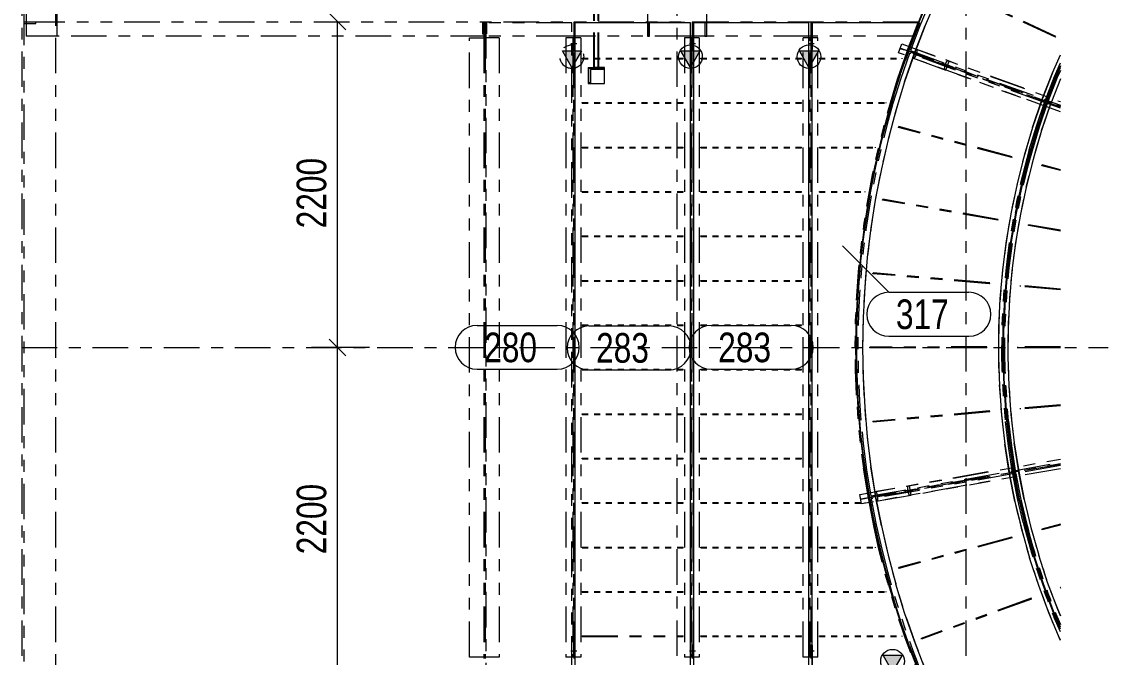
# Model space of a CAD drawing. Header units: millimetres. Extents: x 6786 to 7380, y -302 to 118.
# Drawn here: x 7143.4 to 7235, y -102.2 to -48.6 of the extents above; entities that cross this region are included whole.
import ezdxf

# ---------------------------------------------------------------- set-up
doc = ezdxf.new("R2010")
doc.units = ezdxf.units.MM
for name, pattern in [('XKITLINE00', [0]), ('XKITLINE02', [4, 2, -2]), ('XKITLINE03', [6, 3, -1, 1, -1]), ('XKITLINE04', [3, 0.5, -0.5, 0.5, -0.5, 0.5, -0.5]), ('XKITLINE05', [8, 3, -1, 1, -1, 1, -1])]:
    doc.linetypes.add(name, pattern=pattern)
for name, color, linetype, lineweight in [('Bolt', 7, 'Continuous', 0), ('Part', 2, 'Continuous', 0), ('PartMark', 3, 'Continuous', 0), ('S-GRID', 1, 'Continuous', 0), ('Z-DIMENSIONS', 1, 'Continuous', 0)]:
    doc.layers.add(name, color=color, linetype=linetype, lineweight=lineweight)
doc.styles.add('Arial', font='arial.ttf')

msp = doc.modelspace()

# ---------------------------------------------------------------- hatches: boundary and pattern name
at = {"layer": 'Part'}
for color, points in [(6, [(7188.959, -51.005), (7190.559, -51.005), (7189.759, -52.405)]), (7, [(7198.959, -51.005), (7200.559, -51.005), (7199.759, -52.405)]), (7, [(7208.959, -51.005), (7210.559, -51.005), (7209.759, -52.405)]), (7, [(7216.009, -102.005), (7217.609, -102.005), (7216.809, -103.405)])]:
    msp.add_hatch(color=color, dxfattribs=at).paths.add_polyline_path(points, flags=17)

# ---------------------------------------------------------------- linework, layer by layer
at = {"layer": 'Bolt', "color": 6, "linetype": 'XKITLINE02', "lineweight": 0}
for p, q in [((7189.684, -50.405), (7190.184, -50.405)), ((7189.684, -50.405), (7190.184, -50.405)), ((7199.684, -50.405), (7200.184, -50.405)), ((7199.684, -50.405), (7200.184, -50.405)), ((7209.684, -50.405), (7210.184, -50.405)), ((7209.684, -50.405), (7210.184, -50.405)), ((7190.184, -101.655), (7189.684, -101.655)), ((7190.184, -101.655), (7189.684, -101.655)), ((7200.184, -101.655), (7199.684, -101.655)), ((7200.184, -101.655), (7199.684, -101.655)), ((7210.184, -101.655), (7209.684, -101.655)), ((7210.184, -101.655), (7209.684, -101.655))]:
    msp.add_line(p, q, dxfattribs=at)
at = {"layer": 'Part', "color": 6, "linetype": 'XKITLINE05', "lineweight": 0}
for p, q in [((7143.54, 24.47), (7143.54, -176.53)), ((7146.196, 14.095), (7146.196, -166.155)), ((7191.621, -52.467), (7191.621, -44.967)), ((7191.621, -52.467), (7191.621, -44.967)), ((7191.671, -52.467), (7191.671, -44.967)), ((7191.671, -52.467), (7191.671, -44.967)), ((7191.971, -52.467), (7191.971, -44.967)), ((7191.971, -52.467), (7191.971, -44.967)), ((7192.021, -52.467), (7192.021, -44.967)), ((7192.021, -52.467), (7192.021, -44.967)), ((7230.561, -49.866), (7221.6, -45.703)), ((7230.592, -49.798), (7221.632, -45.635)), ((7219.014, -48.659), (7220.011, -46.312)), ((7220.549, -46.552), (7219.561, -48.88)), ((7143.727, -47.28), (7143.727, -49.78)), ((7146.321, -47.28), (7146.321, -49.78)), ((7196.134, -47.28), (7196.134, -49.78)), ((7201.134, -49.78), (7201.134, -47.28)), ((7219.445, -47.451), (7218.959, -48.655)), ((7219.981, -46.849), (7219.12, -48.906)), ((7143.54, -48.58), (7143.54, -48.705)), ((7144.54, -48.58), (7143.54, -48.58)), ((7143.54, -48.705), (7144.54, -48.705)), ((7146.196, -48.58), (7143.727, -48.58)), ((7144.54, -48.705), (7144.54, -48.58)), ((7146.321, -48.58), (7146.196, -48.58)), ((7218.99, -48.58), (7146.321, -48.58)), ((7182.334, -48.58), (7182.209, -48.58)), ((7182.209, -48.58), (7182.209, -49.58)), ((7182.334, -49.58), (7182.334, -48.58)), ((7182.334, -48.767), (7182.334, -49.78)), ((7182.434, -48.767), (7182.334, -48.767)), ((7182.434, -48.58), (7182.559, -48.58)), ((7182.434, -49.58), (7182.434, -48.58)), ((7182.434, -48.767), (7182.434, -49.78)), ((7182.509, -48.655), (7182.509, -103.405)), ((7189.759, -48.655), (7182.509, -48.655)), ((7182.559, -48.58), (7182.559, -49.58)), ((7189.759, -103.405), (7189.759, -48.655)), ((7189.918, -48.58), (7189.918, -49.78)), ((7190.018, -48.58), (7189.918, -48.58)), ((7189.918, -48.767), (7190.018, -48.767)), ((7189.918, -48.767), (7190.018, -48.767)), ((7190.018, -48.58), (7190.018, -50.905)), ((7196.165, -48.58), (7196.165, -49.78)), ((7196.265, -48.58), (7196.165, -48.58)), ((7196.265, -48.83), (7196.165, -48.83)), ((7196.265, -49.78), (7196.265, -48.58)), ((7196.296, -49.78), (7196.296, -48.58)), ((7196.296, -48.58), (7200.971, -48.58)), ((7199.918, -48.58), (7199.918, -49.78)), ((7200.018, -48.58), (7199.918, -48.58)), ((7199.918, -48.767), (7200.018, -48.767)), ((7199.918, -48.767), (7200.018, -48.767)), ((7200.018, -48.58), (7200.018, -50.905)), ((7200.971, -48.58), (7200.971, -49.78)), ((7209.918, -48.58), (7209.918, -49.78)), ((7210.018, -48.58), (7209.918, -48.58)), ((7209.918, -48.767), (7210.018, -48.767)), ((7209.918, -48.767), (7210.018, -48.767)), ((7210.018, -48.58), (7210.018, -50.905)), ((7218.044, -51.02), (7218.958, -48.637)), ((7218.951, -48.655), (7218.044, -51.02)), ((7218.1, -51.04), (7219.014, -48.659)), ((7219.12, -48.906), (7218.322, -50.988)), ((7218.795, -49.063), (7218.52, -49.78)), ((7219.561, -48.88), (7218.654, -51.242)), ((7219.561, -48.88), (7218.654, -51.242)), ((7218.699, -51.125), (7219.561, -48.88)), ((7218.959, -48.655), (7218.795, -49.063)), ((7218.958, -48.637), (7218.951, -48.655)), ((7146.196, -49.78), (7143.727, -49.78)), ((7182.509, -49.78), (7146.196, -49.78)), ((7181.134, -102.155), (7181.134, -49.905)), ((7181.134, -49.905), (7182.509, -49.905)), ((7182.209, -49.58), (7182.334, -49.58)), ((7182.334, -49.78), (7182.334, -49.905)), ((7182.334, -49.905), (7182.334, -102.155)), ((7182.559, -49.58), (7182.434, -49.58)), ((7182.434, -49.78), (7182.434, -49.905)), ((7182.434, -49.905), (7182.434, -102.155)), ((7189.759, -49.78), (7182.509, -49.78)), ((7183.634, -49.905), (7182.509, -49.905)), ((7183.634, -49.905), (7183.634, -102.155)), ((7189.759, -49.905), (7189.259, -49.905)), ((7189.259, -49.905), (7189.259, -102.155)), ((7190.009, -49.78), (7189.759, -49.78)), ((7190.009, -49.905), (7189.759, -49.905)), ((7189.849, -49.905), (7189.849, -102.155)), ((7189.918, -49.78), (7189.918, -49.842)), ((7190.018, -49.78), (7189.918, -49.78)), ((7190.018, -49.78), (7189.918, -49.78)), ((7189.918, -49.78), (7189.918, -49.783)), ((7189.918, -49.783), (7189.918, -49.792)), ((7189.918, -49.792), (7189.918, -49.823)), ((7189.918, -49.842), (7189.918, -49.905)), ((7190.009, -49.842), (7189.918, -49.842)), ((7189.918, -49.905), (7189.918, -50.905)), ((7190.509, -49.905), (7189.918, -49.905)), ((7189.918, -102.155), (7189.918, -49.905)), ((7199.759, -49.78), (7190.009, -49.78)), ((7190.018, -49.842), (7190.009, -49.842)), ((7190.509, -49.905), (7190.509, -102.155)), ((7196.134, -49.78), (7196.296, -49.78)), ((7196.165, -49.78), (7196.265, -49.78)), ((7199.759, -49.905), (7199.259, -49.905)), ((7199.259, -49.905), (7199.259, -102.155)), ((7200.009, -49.78), (7199.759, -49.78)), ((7200.009, -49.905), (7199.759, -49.905)), ((7199.849, -49.905), (7199.849, -102.155)), ((7199.918, -49.78), (7199.918, -49.842)), ((7200.018, -49.78), (7199.918, -49.78)), ((7200.018, -49.78), (7199.918, -49.78)), ((7199.918, -49.78), (7199.918, -49.783)), ((7199.918, -49.783), (7199.918, -49.792)), ((7199.918, -49.792), (7199.918, -49.823)), ((7199.918, -49.842), (7199.918, -49.905)), ((7200.009, -49.842), (7199.918, -49.842)), ((7199.918, -49.905), (7199.918, -50.905)), ((7200.509, -49.905), (7199.918, -49.905)), ((7199.918, -102.155), (7199.918, -49.905)), ((7209.759, -49.78), (7200.009, -49.78)), ((7200.018, -49.842), (7200.009, -49.842)), ((7200.509, -49.905), (7200.509, -102.155)), ((7200.971, -49.78), (7201.134, -49.78)), ((7209.259, -102.155), (7209.259, -49.905)), ((7209.759, -49.905), (7209.259, -49.905)), ((7210.009, -49.78), (7209.759, -49.78)), ((7210.009, -49.905), (7209.759, -49.905)), ((7209.849, -102.155), (7209.849, -49.905)), ((7209.918, -49.78), (7209.918, -49.842)), ((7210.018, -49.78), (7209.918, -49.78)), ((7210.018, -49.78), (7209.918, -49.78)), ((7209.918, -49.78), (7209.918, -49.783)), ((7209.918, -49.783), (7209.918, -49.792)), ((7209.918, -49.792), (7209.918, -49.823)), ((7209.918, -49.842), (7209.918, -49.905)), ((7210.009, -49.842), (7209.918, -49.842)), ((7209.918, -49.905), (7209.918, -50.905)), ((7209.918, -49.905), (7209.918, -102.155)), ((7218.52, -49.78), (7210.009, -49.78)), ((7210.018, -49.842), (7210.009, -49.842)), ((7210.509, -49.905), (7210.009, -49.905)), ((7210.509, -102.155), (7210.509, -49.905)), ((7217.861, -51.751), (7218.374, -50.342)), ((7217.931, -51.777), (7218.444, -50.367)), ((7218.374, -50.342), (7218.444, -50.367)), ((7230.561, -49.866), (7230.592, -49.798)), ((7189.759, -52.405), (7188.959, -51.005)), ((7188.959, -51.005), (7190.559, -51.005)), ((7190.559, -51.005), (7189.759, -52.405)), ((7190.018, -50.905), (7189.918, -50.905)), ((7189.918, -50.905), (7190.018, -50.905)), ((7200.018, -50.905), (7199.918, -50.905)), ((7199.918, -50.905), (7200.018, -50.905)), ((7210.018, -50.905), (7209.918, -50.905)), ((7209.918, -50.905), (7210.018, -50.905)), ((7218.044, -51.02), (7217.213, -53.433)), ((7218.1, -51.04), (7217.27, -53.452)), ((7217.32, -51.182), (7217.593, -50.43)), ((7230.965, -56.148), (7217.32, -51.182)), ((7230.965, -55.754), (7217.446, -50.834)), ((7217.467, -50.778), (7230.965, -55.691)), ((7218.236, -51.223), (7217.509, -53.331)), ((7217.593, -50.43), (7230.965, -55.297)), ((7218.654, -51.242), (7217.831, -53.634)), ((7218.654, -51.242), (7217.831, -53.634)), ((7218.044, -51.02), (7218.039, -51.031)), ((7218.153, -51.073), (7218.039, -51.031)), ((7218.157, -51.061), (7218.044, -51.02)), ((7218.1, -51.04), (7218.096, -51.052)), ((7218.65, -51.254), (7218.153, -51.073)), ((7218.654, -51.242), (7218.157, -51.061)), ((7229.631, -55.37), (7218.236, -51.223)), ((7218.322, -50.988), (7229.715, -55.135)), ((7218.768, -50.857), (7218.494, -51.609)), ((7218.614, -51.36), (7218.654, -51.242)), ((7218.654, -51.242), (7218.65, -51.254)), ((7218.654, -51.242), (7218.699, -51.125)), ((7227.88, -54.174), (7218.768, -50.857)), ((7218.845, -51.279), (7218.902, -50.906)), ((7227.55, -54.448), (7218.845, -51.279)), ((7217.831, -53.634), (7218.614, -51.36)), ((7217.861, -51.751), (7217.931, -51.777)), ((7218.494, -51.609), (7227.606, -54.926)), ((7218.628, -51.658), (7218.824, -51.336)), ((7218.824, -51.336), (7227.529, -54.504)), ((7221.179, -52.587), (7221.236, -52.214)), ((7221.257, -52.157), (7221.453, -51.835)), ((7221.313, -52.635), (7221.587, -51.884)), ((7230.301, -52.866), (7230.965, -51.336)), ((7230.301, -52.866), (7230.965, -51.336)), ((7230.473, -53.172), (7230.965, -52.018)), ((7191.134, -52.405), (7191.134, -53.78)), ((7191.134, -52.405), (7191.621, -52.405)), ((7191.196, -53.717), (7191.196, -52.467)), ((7191.196, -52.467), (7192.446, -52.467)), ((7192.446, -52.592), (7191.321, -52.592)), ((7191.321, -52.592), (7191.321, -53.717)), ((7192.021, -52.405), (7191.621, -52.405)), ((7191.621, -52.467), (7192.021, -52.467)), ((7191.621, -52.467), (7192.021, -52.467)), ((7192.509, -52.405), (7192.021, -52.405)), ((7192.446, -52.467), (7192.446, -52.592)), ((7192.509, -53.78), (7192.509, -52.405)), ((7229.414, -55.158), (7230.301, -52.866)), ((7229.414, -55.158), (7230.301, -52.866)), ((7230.301, -52.866), (7229.459, -55.041)), ((7230.643, -53.006), (7229.762, -55.285)), ((7229.818, -55.305), (7230.699, -53.029)), ((7230.965, -52.265), (7230.643, -53.006)), ((7230.699, -53.029), (7230.965, -52.416)), ((7230.965, -52.656), (7230.705, -53.266)), ((7191.134, -53.78), (7192.509, -53.78)), ((7191.321, -53.717), (7191.196, -53.717)), ((7217.27, -53.452), (7216.524, -55.89)), ((7217.509, -53.331), (7216.847, -55.46)), ((7217.831, -53.634), (7217.091, -56.053)), ((7229.715, -55.135), (7230.473, -53.172)), ((7230.705, -53.266), (7229.95, -55.22)), ((7230.965, -53.366), (7230.211, -55.315)), ((7229.422, -55.959), (7229.935, -54.55)), ((7229.492, -55.985), (7230.005, -54.575)), ((7229.574, -56.015), (7230.087, -54.605)), ((7229.645, -56.041), (7230.158, -54.631)), ((7229.935, -54.55), (7230.005, -54.575)), ((7230.087, -54.605), (7230.158, -54.631)), ((7216.524, -55.89), (7215.864, -58.354)), ((7229.414, -55.158), (7228.62, -57.484)), ((7228.62, -57.484), (7229.414, -55.158)), ((7229.374, -55.276), (7228.62, -57.484)), ((7228.95, -57.36), (7229.631, -55.37)), ((7229.762, -55.285), (7228.973, -57.597)), ((7229.818, -55.305), (7229.03, -57.615)), ((7229.865, -55.455), (7229.187, -57.437)), ((7229.414, -55.158), (7229.374, -55.276)), ((7230.166, -55.432), (7229.382, -57.727)), ((7230.166, -55.432), (7229.382, -57.727)), ((7229.382, -57.727), (7230.125, -55.55)), ((7229.414, -55.158), (7229.41, -55.17)), ((7230.162, -55.443), (7229.41, -55.17)), ((7229.459, -55.041), (7229.414, -55.158)), ((7229.418, -55.146), (7229.414, -55.158)), ((7230.17, -55.42), (7229.418, -55.146)), ((7229.762, -55.285), (7229.757, -55.296)), ((7229.766, -55.273), (7229.762, -55.285)), ((7229.818, -55.305), (7229.814, -55.317)), ((7229.822, -55.293), (7229.818, -55.305)), ((7230.965, -55.856), (7229.865, -55.455)), ((7229.95, -55.22), (7230.965, -55.59)), ((7230.125, -55.55), (7230.166, -55.432)), ((7230.166, -55.432), (7230.162, -55.443)), ((7230.211, -55.315), (7230.166, -55.432)), ((7230.17, -55.42), (7230.166, -55.432)), ((7217.091, -56.053), (7216.437, -58.497)), ((7229.422, -55.959), (7229.492, -55.985)), ((7229.574, -56.015), (7229.645, -56.041)), ((7217.324, -57.478), (7217.343, -57.405)), ((7226.871, -60.022), (7217.324, -57.478)), ((7226.89, -59.949), (7217.343, -57.405)), ((7228.62, -57.484), (7227.921, -59.84)), ((7228.973, -57.597), (7228.277, -59.938)), ((7229.03, -57.615), (7228.335, -59.954)), ((7228.338, -59.373), (7228.95, -57.36)), ((7229.187, -57.437), (7228.577, -59.442)), ((7229.382, -57.727), (7228.692, -60.052)), ((7215.864, -58.354), (7215.29, -60.839)), ((7216.437, -58.497), (7215.867, -60.961)), ((7226.871, -60.022), (7226.89, -59.949)), ((7227.921, -59.84), (7227.316, -62.222)), ((7227.677, -62.306), (7228.277, -59.938)), ((7228.335, -59.954), (7227.735, -62.32)), ((7228.692, -60.052), (7228.096, -62.403)), ((7215.29, -60.839), (7214.804, -63.342)), ((7215.867, -60.961), (7215.385, -63.445)), ((7229.397, -60.699), (7229.417, -60.626)), ((7230.965, -61.119), (7229.397, -60.699)), ((7230.965, -61.041), (7229.417, -60.626)), ((7227.316, -62.222), (7226.809, -64.627)), ((7227.172, -64.696), (7227.677, -62.306)), ((7227.735, -62.32), (7227.231, -64.707)), ((7228.096, -62.403), (7227.594, -64.777)), ((7214.804, -63.342), (7214.405, -65.861)), ((7215.385, -63.445), (7214.989, -65.943)), ((7215.971, -63.6), (7215.984, -63.526)), ((7225.704, -65.302), (7215.971, -63.6)), ((7225.717, -65.229), (7215.984, -63.526)), ((7226.809, -64.627), (7226.398, -67.05)), ((7227.172, -64.696), (7226.764, -67.105)), ((7227.231, -64.707), (7226.823, -67.114)), ((7227.594, -64.777), (7227.189, -67.168)), ((7214.405, -65.861), (7214.094, -68.392)), ((7214.989, -65.943), (7214.681, -68.454)), ((7225.704, -65.302), (7225.717, -65.229)), ((7228.279, -65.756), (7228.292, -65.683)), ((7230.965, -66.23), (7228.279, -65.756)), ((7230.965, -66.154), (7228.292, -65.683)), ((7226.398, -67.05), (7226.085, -69.488)), ((7226.764, -67.105), (7226.453, -69.528)), ((7226.823, -67.114), (7226.513, -69.534)), ((7227.189, -67.168), (7226.881, -69.574)), ((7214.094, -68.392), (7213.872, -70.933)), ((7214.681, -68.454), (7214.46, -70.974)), ((7226.085, -69.488), (7225.871, -71.936)), ((7226.453, -69.528), (7226.24, -71.961)), ((7226.513, -69.534), (7226.3, -71.965)), ((7226.881, -69.574), (7226.669, -71.99)), ((7215.157, -69.817), (7215.164, -69.742)), ((7225.001, -70.665), (7215.157, -69.817)), ((7225.007, -70.59), (7215.164, -69.742)), ((7213.872, -70.933), (7213.738, -73.48)), ((7214.46, -70.974), (7214.328, -73.5)), ((7225.001, -70.665), (7225.007, -70.59)), ((7227.607, -70.892), (7227.613, -70.818)), ((7230.965, -71.186), (7227.607, -70.892)), ((7230.965, -71.111), (7227.613, -70.818)), ((7225.871, -71.936), (7225.756, -74.391)), ((7226.24, -71.961), (7226.126, -74.401)), ((7226.3, -71.965), (7226.186, -74.403)), ((7226.669, -71.99), (7226.555, -74.413)), ((7213.738, -73.48), (7213.694, -76.03)), ((7214.328, -73.5), (7214.284, -76.03)), ((7225.756, -74.391), (7225.739, -76.849)), ((7226.126, -74.401), (7226.109, -76.844)), ((7226.169, -76.843), (7226.186, -74.403)), ((7226.555, -74.413), (7226.539, -76.838)), ((7213.694, -76.03), (7213.738, -78.58)), ((7214.284, -76.03), (7214.328, -78.559)), ((7224.768, -75.992), (7214.888, -76.006)), ((7214.888, -76.081), (7214.888, -76.006)), ((7224.768, -76.067), (7214.888, -76.081)), ((7224.768, -76.067), (7224.768, -75.992)), ((7230.965, -75.992), (7227.384, -75.992)), ((7227.384, -76.067), (7227.384, -75.992)), ((7230.965, -76.067), (7227.384, -76.067)), ((7225.739, -76.849), (7225.822, -79.305)), ((7226.109, -76.844), (7226.191, -79.286)), ((7226.251, -79.282), (7226.169, -76.843)), ((7226.539, -76.838), (7226.621, -79.263)), ((7213.738, -78.58), (7213.872, -81.127)), ((7214.328, -78.559), (7214.46, -81.085)), ((7225.822, -79.305), (7226.003, -81.756)), ((7226.191, -79.286), (7226.371, -81.722)), ((7226.251, -79.282), (7226.431, -81.716)), ((7226.621, -79.263), (7226.8, -81.681)), ((7213.872, -81.127), (7214.094, -83.667)), ((7214.46, -81.085), (7214.681, -83.606)), ((7225.001, -81.395), (7215.16, -82.27)), ((7225.008, -81.47), (7215.166, -82.345)), ((7225.008, -81.47), (7225.001, -81.395)), ((7230.965, -80.874), (7227.607, -81.167)), ((7227.613, -81.242), (7227.607, -81.167)), ((7230.965, -80.949), (7227.613, -81.242)), ((7215.166, -82.345), (7215.16, -82.27)), ((7226.003, -81.756), (7226.283, -84.198)), ((7226.585, -84.377), (7226.332, -82.289)), ((7226.371, -81.722), (7226.65, -84.149)), ((7226.431, -81.716), (7226.709, -84.141)), ((7226.581, -82.263), (7226.833, -84.342)), ((7226.8, -81.681), (7227.076, -84.091)), ((7214.094, -83.667), (7214.405, -86.199)), ((7214.337, -84.147), (7214.62, -86.359)), ((7214.681, -83.606), (7214.989, -86.116)), ((7226.283, -84.198), (7226.661, -86.627)), ((7226.661, -86.627), (7226.283, -84.198)), ((7226.283, -84.198), (7226.642, -86.503)), ((7226.65, -84.149), (7227.025, -86.562)), ((7226.709, -84.141), (7227.084, -86.552)), ((7227.076, -84.091), (7227.449, -86.488)), ((7227.076, -84.091), (7227.449, -86.488)), ((7227.43, -86.364), (7227.076, -84.091)), ((7226.91, -86.456), (7226.585, -84.377)), ((7226.833, -84.342), (7227.156, -86.412)), ((7214.06, -88.442), (7230.965, -85.462)), ((7214.124, -88.807), (7230.965, -85.837)), ((7230.965, -85.898), (7214.134, -88.866)), ((7214.989, -86.116), (7215.385, -88.615)), ((7215.365, -88.492), (7214.989, -86.116)), ((7214.989, -86.116), (7215.385, -88.615)), ((7226.808, -85.839), (7226.882, -85.826)), ((7227.068, -87.316), (7226.808, -85.839)), ((7227.142, -87.303), (7226.882, -85.826)), ((7226.968, -85.811), (7227.042, -85.798)), ((7227.228, -87.289), (7226.968, -85.811)), ((7227.302, -87.276), (7227.042, -85.798)), ((7227.156, -86.412), (7230.965, -85.741)), ((7230.965, -85.995), (7227.2, -86.659)), ((7230.965, -86.274), (7214.199, -89.23)), ((7214.345, -86.207), (7214.745, -88.728)), ((7214.405, -86.199), (7214.804, -88.717)), ((7214.62, -86.359), (7214.969, -88.561)), ((7214.969, -88.561), (7226.91, -86.456)), ((7226.955, -86.702), (7215.013, -88.807)), ((7224.84, -86.542), (7215.291, -88.225)), ((7224.691, -86.944), (7215.568, -88.552)), ((7215.579, -88.611), (7224.701, -87.003)), ((7226.642, -86.503), (7226.661, -86.627)), ((7227.447, -86.475), (7226.659, -86.614)), ((7226.659, -86.614), (7226.661, -86.627)), ((7226.661, -86.627), (7226.663, -86.639)), ((7226.661, -86.627), (7226.685, -86.749)), ((7226.661, -86.627), (7227.136, -89.038)), ((7227.136, -89.038), (7226.661, -86.627)), ((7227.451, -86.5), (7226.663, -86.639)), ((7226.685, -86.749), (7227.136, -89.038)), ((7227.36, -88.766), (7226.955, -86.702)), ((7227.025, -86.562), (7227.023, -86.55)), ((7227.025, -86.562), (7227.027, -86.575)), ((7227.498, -88.959), (7227.025, -86.562)), ((7227.084, -86.552), (7227.082, -86.54)), ((7227.084, -86.552), (7227.087, -86.564)), ((7227.556, -88.946), (7227.084, -86.552)), ((7227.2, -86.659), (7227.604, -88.714)), ((7227.449, -86.488), (7227.43, -86.364)), ((7227.449, -86.488), (7227.447, -86.475)), ((7227.449, -86.488), (7227.451, -86.5)), ((7227.473, -86.61), (7227.449, -86.488)), ((7227.449, -86.488), (7227.918, -88.867)), ((7227.449, -86.488), (7227.918, -88.867)), ((7227.918, -88.867), (7227.473, -86.61)), ((7214.691, -87.976), (7214.765, -87.963)), ((7214.952, -89.453), (7214.691, -87.976)), ((7215.026, -89.44), (7214.765, -87.963)), ((7215.43, -89.013), (7224.979, -87.329)), ((7218.096, -88.106), (7218.105, -87.729)), ((7218.384, -88.492), (7218.245, -87.704)), ((7227.068, -87.316), (7227.142, -87.303)), ((7227.228, -87.289), (7227.302, -87.276)), ((7214.199, -89.23), (7214.06, -88.442)), ((7214.875, -88.705), (7214.745, -88.728)), ((7214.745, -88.728), (7215.232, -91.233)), ((7214.745, -88.728), (7214.747, -88.74)), ((7214.877, -88.717), (7214.747, -88.74)), ((7215.29, -91.221), (7214.804, -88.717)), ((7214.804, -88.717), (7214.806, -88.73)), ((7215.385, -88.615), (7214.875, -88.705)), ((7215.387, -88.627), (7214.877, -88.717)), ((7215.013, -88.807), (7215.437, -90.996)), ((7215.291, -88.225), (7215.43, -89.013)), ((7215.385, -88.615), (7215.365, -88.492)), ((7215.409, -88.738), (7215.385, -88.615)), ((7215.385, -88.615), (7215.867, -91.098)), ((7215.385, -88.615), (7215.867, -91.098)), ((7215.385, -88.615), (7215.387, -88.627)), ((7215.867, -91.098), (7215.409, -88.738)), ((7215.568, -88.552), (7215.431, -88.201)), ((7215.57, -88.989), (7215.579, -88.611)), ((7218.244, -88.517), (7218.107, -88.166)), ((7227.836, -90.815), (7227.36, -88.766)), ((7227.604, -88.714), (7228.078, -90.755)), ((7227.918, -88.867), (7228.483, -91.226)), ((7214.952, -89.453), (7215.026, -89.44)), ((7227.136, -89.038), (7227.708, -91.428)), ((7227.498, -88.959), (7228.066, -91.335)), ((7227.556, -88.946), (7228.125, -91.32)), ((7215.864, -93.706), (7215.29, -91.221)), ((7215.437, -90.996), (7215.929, -93.171)), ((7215.867, -91.098), (7216.437, -93.563)), ((7227.708, -91.428), (7228.376, -93.793)), ((7228.066, -91.335), (7228.73, -93.686)), ((7228.125, -91.32), (7228.788, -93.668)), ((7228.483, -91.226), (7229.142, -93.561)), ((7230.965, -90.941), (7229.397, -91.361)), ((7229.417, -91.433), (7229.397, -91.361)), ((7230.965, -91.019), (7229.417, -91.433)), ((7226.871, -92.038), (7217.331, -94.608)), ((7226.89, -92.11), (7217.351, -94.681)), ((7226.89, -92.11), (7226.871, -92.038)), ((7215.864, -93.706), (7216.524, -96.169)), ((7216.437, -93.563), (7217.091, -96.007)), ((7229.139, -96.13), (7228.376, -93.793)), ((7229.488, -96.008), (7228.73, -93.686)), ((7229.545, -95.988), (7228.788, -93.668)), ((7229.894, -95.866), (7229.142, -93.561)), ((7217.351, -94.681), (7217.331, -94.608)), ((7217.27, -98.608), (7216.524, -96.169)), ((7217.831, -98.426), (7217.091, -96.007)), ((7229.995, -98.434), (7229.139, -96.13)), ((7230.339, -98.298), (7229.488, -96.008)), ((7230.395, -98.276), (7229.545, -95.988)), ((7230.739, -98.14), (7229.894, -95.866)), ((7230.965, -96.297), (7230.952, -96.302)), ((7230.952, -96.302), (7230.965, -96.338)), ((7228.494, -97.197), (7219.214, -100.589)), ((7228.52, -97.267), (7219.24, -100.659)), ((7228.52, -97.267), (7228.494, -97.197)), ((7218.1, -101.02), (7217.27, -98.608)), ((7218.654, -100.818), (7217.831, -98.426)), ((7230.943, -100.701), (7229.995, -98.434)), ((7230.965, -99.794), (7230.339, -98.298)), ((7230.965, -99.639), (7230.395, -98.276)), ((7230.965, -100.042), (7230.442, -98.81)), ((7230.673, -98.717), (7230.965, -99.403)), ((7230.965, -98.68), (7230.739, -98.14)), ((7230.739, -98.14), (7230.965, -98.68)), ((7190.634, -100.436), (7190.634, -100.374)), ((7190.634, -100.374), (7199.134, -100.374)), ((7190.634, -100.436), (7199.134, -100.436)), ((7199.134, -100.436), (7199.134, -100.374)), ((7219.561, -103.179), (7218.654, -100.818)), ((7219.24, -100.659), (7219.214, -100.589)), ((7230.965, -100.748), (7230.943, -100.701)), ((7230.965, -100.748), (7230.943, -100.701)), ((7190.018, -101.155), (7189.918, -101.155)), ((7189.918, -101.155), (7189.918, -102.155)), ((7189.918, -101.155), (7190.018, -101.155)), ((7190.018, -101.155), (7190.018, -103.48)), ((7200.018, -101.155), (7199.918, -101.155)), ((7199.918, -101.155), (7199.918, -102.155)), ((7199.918, -101.155), (7200.018, -101.155)), ((7200.018, -101.155), (7200.018, -103.48)), ((7210.018, -101.155), (7209.918, -101.155)), ((7209.918, -101.155), (7209.918, -102.155)), ((7209.918, -101.155), (7210.018, -101.155)), ((7210.018, -101.155), (7210.018, -103.48)), ((7219.014, -103.4), (7218.1, -101.02)), ((7182.509, -102.155), (7181.134, -102.155)), ((7182.334, -102.155), (7182.334, -102.28)), ((7182.434, -102.155), (7182.434, -102.28)), ((7183.634, -102.155), (7182.509, -102.155)), ((7189.759, -102.155), (7189.259, -102.155)), ((7190.009, -102.155), (7189.759, -102.155)), ((7190.509, -102.155), (7189.918, -102.155)), ((7189.918, -102.155), (7189.918, -102.277)), ((7199.759, -102.155), (7199.259, -102.155)), ((7200.009, -102.155), (7199.759, -102.155)), ((7200.509, -102.155), (7199.918, -102.155)), ((7199.918, -102.155), (7199.918, -102.277)), ((7209.759, -102.155), (7209.259, -102.155)), ((7210.009, -102.155), (7209.759, -102.155)), ((7209.918, -102.155), (7209.918, -102.277)), ((7210.509, -102.155), (7210.009, -102.155))]:
    msp.add_line(p, q, dxfattribs=at)
at = {"layer": 'Part', "color": 7, "linetype": 'XKITLINE00', "lineweight": 0}
for p, q in [((7190.009, -48.655), (7190.009, -103.405)), ((7191.621, -48.655), (7190.009, -48.655)), ((7199.759, -48.655), (7192.021, -48.655)), ((7199.759, -103.405), (7199.759, -48.655)), ((7200.009, -48.655), (7200.009, -103.405)), ((7209.759, -48.655), (7200.009, -48.655)), ((7209.759, -103.405), (7209.759, -48.655)), ((7219.076, -48.655), (7210.009, -48.655)), ((7210.009, -48.655), (7210.009, -103.405)), ((7219.076, -48.655), (7218.235, -50.837)), ((7199.759, -52.405), (7198.959, -51.005)), ((7198.959, -51.005), (7200.559, -51.005)), ((7200.559, -51.005), (7199.759, -52.405)), ((7209.759, -52.405), (7208.959, -51.005)), ((7208.959, -51.005), (7210.559, -51.005)), ((7210.559, -51.005), (7209.759, -52.405)), ((7217.465, -53.044), (7218.235, -50.837)), ((7218.235, -101.223), (7217.465, -99.015)), ((7218.235, -101.223), (7219.076, -103.405)), ((7216.809, -103.405), (7216.009, -102.005)), ((7216.009, -102.005), (7217.609, -102.005)), ((7217.609, -102.005), (7216.809, -103.405))]:
    msp.add_line(p, q, dxfattribs=at)
at = {"layer": 'Part', "color": 2, "linetype": 'XKITLINE04', "lineweight": 0}
for p, q in [((7192.021, -48.655), (7191.621, -48.655)), ((7190.634, -51.686), (7190.634, -51.624)), ((7190.634, -51.624), (7199.134, -51.624)), ((7190.634, -51.686), (7199.134, -51.686)), ((7199.134, -51.686), (7199.134, -51.624)), ((7200.634, -51.686), (7200.634, -51.624)), ((7200.634, -51.624), (7209.134, -51.624)), ((7200.634, -51.686), (7209.134, -51.686)), ((7209.134, -51.686), (7209.134, -51.624)), ((7210.634, -51.686), (7210.634, -51.624)), ((7210.634, -51.624), (7217.634, -51.624)), ((7210.634, -51.686), (7217.634, -51.686)), ((7217.634, -51.686), (7217.634, -51.624)), ((7190.634, -55.436), (7190.634, -55.374)), ((7190.634, -55.374), (7199.134, -55.374)), ((7190.634, -55.436), (7199.134, -55.436)), ((7199.134, -55.436), (7199.134, -55.374)), ((7200.634, -55.436), (7200.634, -55.374)), ((7200.634, -55.374), (7209.134, -55.374)), ((7200.634, -55.436), (7209.134, -55.436)), ((7209.134, -55.436), (7209.134, -55.374)), ((7210.634, -55.436), (7210.634, -55.374)), ((7210.634, -55.374), (7216.259, -55.374)), ((7210.634, -55.436), (7216.259, -55.436)), ((7216.259, -55.436), (7216.259, -55.374)), ((7190.634, -59.186), (7190.634, -59.124)), ((7190.634, -59.124), (7199.134, -59.124)), ((7190.634, -59.186), (7199.134, -59.186)), ((7199.134, -59.186), (7199.134, -59.124)), ((7200.634, -59.186), (7200.634, -59.124)), ((7200.634, -59.124), (7209.134, -59.124)), ((7200.634, -59.186), (7209.134, -59.186)), ((7209.134, -59.186), (7209.134, -59.124)), ((7210.634, -59.186), (7210.634, -59.124)), ((7210.634, -59.124), (7215.384, -59.124)), ((7210.634, -59.186), (7215.384, -59.186)), ((7215.384, -59.186), (7215.384, -59.124)), ((7190.634, -62.936), (7190.634, -62.874)), ((7190.634, -62.874), (7199.134, -62.874)), ((7190.634, -62.936), (7199.134, -62.936)), ((7199.134, -62.936), (7199.134, -62.874)), ((7200.634, -62.936), (7200.634, -62.874)), ((7200.634, -62.874), (7209.134, -62.874)), ((7200.634, -62.936), (7209.134, -62.936)), ((7209.134, -62.936), (7209.134, -62.874)), ((7210.634, -62.936), (7210.634, -62.874)), ((7210.634, -62.874), (7214.509, -62.874)), ((7210.634, -62.936), (7214.509, -62.936)), ((7214.509, -62.936), (7214.509, -62.874)), ((7190.634, -66.686), (7190.634, -66.624)), ((7190.634, -66.624), (7199.134, -66.624)), ((7190.634, -66.686), (7199.134, -66.686)), ((7199.134, -66.686), (7199.134, -66.624)), ((7200.634, -66.686), (7200.634, -66.624)), ((7200.634, -66.624), (7209.134, -66.624)), ((7200.634, -66.686), (7209.134, -66.686)), ((7209.134, -66.686), (7209.134, -66.624)), ((7190.634, -70.436), (7190.634, -70.374)), ((7190.634, -70.374), (7199.134, -70.374)), ((7190.634, -70.436), (7199.134, -70.436)), ((7199.134, -70.436), (7199.134, -70.374)), ((7200.634, -70.436), (7200.634, -70.374)), ((7200.634, -70.374), (7209.134, -70.374)), ((7200.634, -70.436), (7209.134, -70.436)), ((7209.134, -70.436), (7209.134, -70.374)), ((7190.634, -74.186), (7190.634, -74.124)), ((7190.634, -74.124), (7199.134, -74.124)), ((7190.634, -74.186), (7199.134, -74.186)), ((7199.134, -74.186), (7199.134, -74.124)), ((7200.634, -74.186), (7200.634, -74.124)), ((7200.634, -74.124), (7209.134, -74.124)), ((7200.634, -74.186), (7209.134, -74.186)), ((7209.134, -74.186), (7209.134, -74.124)), ((7190.634, -77.936), (7190.634, -77.874)), ((7190.634, -77.874), (7199.134, -77.874)), ((7199.134, -77.936), (7199.134, -77.874)), ((7200.634, -77.936), (7200.634, -77.874)), ((7200.634, -77.874), (7209.134, -77.874)), ((7209.134, -77.936), (7209.134, -77.874)), ((7190.634, -77.936), (7199.134, -77.936)), ((7200.634, -77.936), (7209.134, -77.936)), ((7190.634, -81.686), (7190.634, -81.624)), ((7190.634, -81.624), (7199.134, -81.624)), ((7190.634, -81.686), (7199.134, -81.686)), ((7199.134, -81.686), (7199.134, -81.624)), ((7200.634, -81.686), (7200.634, -81.624)), ((7200.634, -81.624), (7209.134, -81.624)), ((7200.634, -81.686), (7209.134, -81.686)), ((7209.134, -81.686), (7209.134, -81.624)), ((7190.634, -85.436), (7190.634, -85.374)), ((7190.634, -85.374), (7199.134, -85.374)), ((7190.634, -85.436), (7199.134, -85.436)), ((7199.134, -85.436), (7199.134, -85.374)), ((7200.634, -85.436), (7200.634, -85.374)), ((7200.634, -85.374), (7209.134, -85.374)), ((7200.634, -85.436), (7209.134, -85.436)), ((7209.134, -85.436), (7209.134, -85.374)), ((7190.634, -89.186), (7190.634, -89.124)), ((7190.634, -89.124), (7199.134, -89.124)), ((7190.634, -89.186), (7199.134, -89.186)), ((7199.134, -89.186), (7199.134, -89.124)), ((7200.634, -89.186), (7200.634, -89.124)), ((7200.634, -89.124), (7209.134, -89.124)), ((7200.634, -89.186), (7209.134, -89.186)), ((7209.134, -89.186), (7209.134, -89.124)), ((7210.634, -89.186), (7210.634, -89.124)), ((7210.634, -89.124), (7214.509, -89.124)), ((7210.634, -89.186), (7214.509, -89.186)), ((7214.509, -89.186), (7214.509, -89.124)), ((7190.634, -92.936), (7190.634, -92.874)), ((7190.634, -92.874), (7199.134, -92.874)), ((7190.634, -92.936), (7199.134, -92.936)), ((7199.134, -92.936), (7199.134, -92.874)), ((7200.634, -92.936), (7200.634, -92.874)), ((7200.634, -92.874), (7209.134, -92.874)), ((7200.634, -92.936), (7209.134, -92.936)), ((7209.134, -92.936), (7209.134, -92.874)), ((7210.634, -92.936), (7210.634, -92.874)), ((7210.634, -92.874), (7215.384, -92.874)), ((7210.634, -92.936), (7215.384, -92.936)), ((7215.384, -92.936), (7215.384, -92.874)), ((7190.634, -96.686), (7190.634, -96.624)), ((7190.634, -96.624), (7199.134, -96.624)), ((7190.634, -96.686), (7199.134, -96.686)), ((7199.134, -96.686), (7199.134, -96.624)), ((7200.634, -96.686), (7200.634, -96.624)), ((7200.634, -96.624), (7209.134, -96.624)), ((7200.634, -96.686), (7209.134, -96.686)), ((7209.134, -96.686), (7209.134, -96.624)), ((7210.634, -96.686), (7210.634, -96.624)), ((7210.634, -96.624), (7216.259, -96.624)), ((7210.634, -96.686), (7216.259, -96.686)), ((7216.259, -96.686), (7216.259, -96.624)), ((7200.634, -100.436), (7200.634, -100.374)), ((7200.634, -100.374), (7209.134, -100.374)), ((7200.634, -100.436), (7209.134, -100.436)), ((7209.134, -100.436), (7209.134, -100.374)), ((7210.634, -100.436), (7210.634, -100.374)), ((7210.634, -100.374), (7217.634, -100.374)), ((7210.634, -100.436), (7217.634, -100.436)), ((7217.634, -100.436), (7217.634, -100.374))]:
    msp.add_line(p, q, dxfattribs=at)
at = {"layer": 'Part', "color": 6, "linetype": 'XKITLINE05', "lineweight": 0}
msp.add_circle((7189.759, -51.505), 1, dxfattribs=at)
at = {"layer": 'Part', "color": 7, "linetype": 'XKITLINE00', "lineweight": 0}
for centre in [(7199.759, -51.505), (7209.759, -51.505), (7216.809, -102.505)]:
    msp.add_circle(centre, 1, dxfattribs=at)
at = {"layer": 'Part', "color": 6, "linetype": 'XKITLINE05', "lineweight": 0}
for centre, radius, start, end in [((7286.759, -76.03), 73.125, 140, 158), ((7286.759, -76.03), 72.475, 142, 158), ((7286.759, -76.03), 73.125, 162, 188), ((7286.759, -76.03), 72.475, 162, 188), ((7286.755, -76.03), 72.871, 163.60391, 186.39589), ((7286.755, -76.03), 61.021, 162.30678, 187.69308), ((7286.755, -76.03), 60.221, 162.30678, 187.69308), ((7286.738, -76.03), 60.729, 164.08078, 185.91518), ((7286.754, -76.029), 60.495, 164.08597, 185.91403), ((7286.755, -76.032), 60.221, 192.30679, 201.53816), ((7286.755, -76.032), 61.021, 192.30679, 203.84601), ((7286.759, -76.03), 73.125, 192, 201.98481), ((7286.759, -76.03), 72.475, 192, 218), ((7286.741, -76.041), 60.729, 194.08078, 202.02056), ((7286.754, -76.032), 60.495, 194.08597, 202.02345), ((7286.755, -76.031), 72.871, 193.60391, 216.39589)]:
    msp.add_arc(centre, radius, start, end, dxfattribs=at)
at = {"layer": 'Part', "color": 7, "linetype": 'XKITLINE00', "lineweight": 0}
msp.add_arc((7286.888, -76.03), 73.13, 161.68067, 198.31933, dxfattribs=at)
at = {"layer": 'PartMark', "color": 1, "linetype": 'XKITLINE00', "lineweight": 0}
for p, q in [((7212.594, -67.46), (7216.494, -71.385)), ((7216.494, -71.385), (7223.257, -71.385)), ((7181.763, -74.18), (7188.526, -74.18)), ((7191.201, -74.223), (7197.964, -74.223)), ((7201.502, -74.18), (7208.265, -74.18)), ((7216.494, -75.085), (7223.257, -75.085)), ((7181.763, -77.88), (7188.526, -77.88)), ((7201.502, -77.88), (7208.265, -77.88)), ((7191.201, -77.923), (7197.964, -77.923))]:
    msp.add_line(p, q, dxfattribs=at)
for centre, start, end in [((7216.494, -73.235), 90, 270), ((7223.257, -73.235), 270, 90), ((7181.763, -76.03), 90, 270), ((7188.526, -76.03), 270, 90), ((7191.201, -76.073), 90, 270), ((7197.964, -76.073), 270, 90), ((7201.502, -76.03), 90, 270), ((7208.265, -76.03), 270, 90)]:
    msp.add_arc(centre, 1.85, start, end, dxfattribs=at)
at = {"layer": 'S-GRID', "color": 4, "linetype": 'XKITLINE03', "lineweight": 0}
for p, q in [((7143.384, -234.061), (7143.384, 80.155)), ((7198.634, -234.061), (7198.634, 80.155)), ((7223.009, -234.061), (7223.009, 80.155)), ((6837.336, -76.03), (7235.007, -76.03))]:
    msp.add_line(p, q, dxfattribs=at)
at = {"layer": 'Z-DIMENSIONS', "color": 1, "linetype": 'XKITLINE00', "lineweight": 0}
for p, q in [((7169.285, -47.823), (7170.7, -49.237)), ((7169.285, -47.823), (7170.7, -49.237)), ((7169.992, -76.03), (7169.992, -48.53)), ((7172.681, -76.03), (7167.792, -76.03)), ((7172.681, -76.03), (7167.792, -76.03)), ((7169.285, -75.323), (7170.7, -76.737)), ((7169.285, -75.323), (7170.7, -76.737)), ((7169.992, -103.53), (7169.992, -76.03))]:
    msp.add_line(p, q, dxfattribs=at)
at = {"layer": 'Z-DIMENSIONS', "color": 3}
msp.add_point((7169.992, -76.03), dxfattribs=at)
msp.add_point((7169.992, -76.03), dxfattribs=at)

# ---------------------------------------------------------------- texts
at = {"layer": 'PartMark', "color": 7, "style": 'Arial', "width": 0.765}
for s, p in [('317', (7217.094, -74.485)), ('280', (7182.363, -77.28)), ('283', (7191.801, -77.323)), ('283', (7202.102, -77.28))]:
    msp.add_text(s, height=2.5, dxfattribs=at).set_placement(p)
at = {"layer": 'Z-DIMENSIONS', "color": 3, "style": 'Arial', "width": 0.765}
for p in [(7169.042, -65.988), (7169.042, -93.488)]:
    msp.add_text('2200', height=2.5, rotation=90.00021, dxfattribs=at).set_placement(p)

doc.saveas('drawing.dxf')
